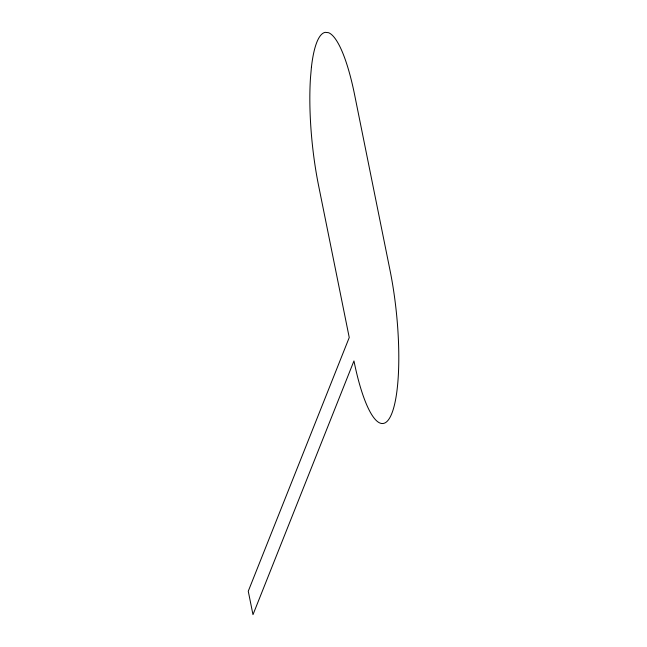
<?xml version="1.0" encoding="UTF-8"?>
<svg xmlns="http://www.w3.org/2000/svg" width="647" height="647" viewBox="0 0 647 647"><rect width="100%" height="100%" fill="white"/><g stroke="black" fill="none" stroke-linecap="round" stroke-linejoin="round"><path stroke-width="0.97" d="M311.442 67.021L310.471 77.988A108.154 24.529 84.2 0 0 318.51 185.196L349.243 337.524L248.262 591.212L252.985 614.65L353.958 360.921A108.154 24.529 84.2 0 0 391.726 413.684A108.154 24.529 84.2 0 0 390.092 270.656L354.572 94.591A108.154 24.529 84.2 0 0 328.498 32.682L325.247 32.35A108.154 24.529 84.2 0 0 311.442 67.021"/></g></svg>
